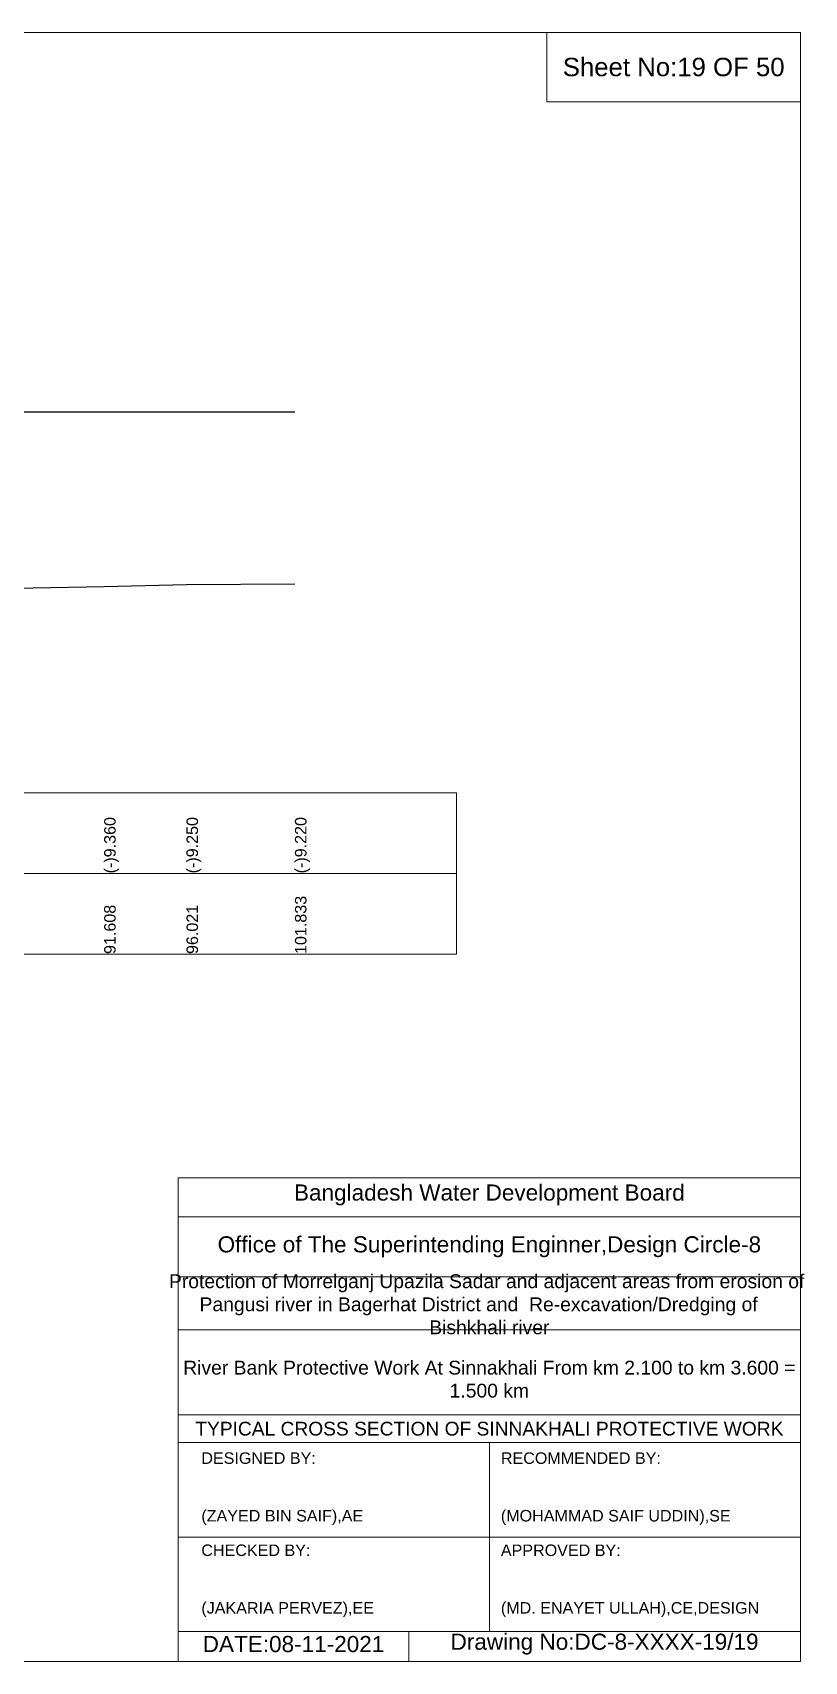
# Model space of a CAD drawing. Header units: inches. Extents: x 89000 to 380017, y -7071 to 0.
# Drawn here: x 376668 to 380017, y -7071 to 0 of the extents above; entities that cross this region are included whole.
import ezdxf

# ---------------------------------------------------------------- set-up
doc = ezdxf.new("R2010")
doc.units = ezdxf.units.IN
doc.header["$LTSCALE"] = 7
doc.header["$MEASUREMENT"] = 0
for name, color, linetype, lineweight in [('Cross section Data Border', 7, 'Continuous', 9), ('Cross Section Labels', 7, 'Continuous', 9), ('Existing_Bed_Level for Xsection', 7, 'Continuous', 25), ('Long Section Labels', 7, 'Continuous', 9)]:
    doc.layers.add(name, color=color, linetype=linetype, lineweight=lineweight)
doc.styles.get("Standard").update_dxf_attribs({"font": 'arial.ttf'})

msp = doc.modelspace()

# ---------------------------------------------------------------- linework, layer by layer
at = {"layer": 'Cross section Data Border'}
msp.add_lwpolyline([(370100, -3300), (378506.76331, -3300), (378506.76331, -4000), (370100, -4000)], close=True, dxfattribs=at)
msp.add_lwpolyline([(370100, -3650), (378506.76331, -3650)], dxfattribs=at)
at = {"layer": 'Cross Section Labels'}
for points in [[(370000, 0), (380000, 0), (380000, -7071), (370000, -7071)], [(378900, 0), (380000, 0), (380000, -300), (378900, -300)]]:
    msp.add_lwpolyline(points, close=True, dxfattribs=at)
for points in [[(377300, -7071), (377300, -4971), (380000, -4971)], [(377300, -5141), (380000, -5141)], [(377300, -5401), (380000, -5401)], [(377300, -5631), (380000, -5631)], [(377300, -6001), (380000, -6001)], [(377300, -6121), (380000, -6121)], [(378650, -6121), (378650, -6941)], [(377300, -6531), (380000, -6531)], [(377300, -6941), (380000, -6941)], [(378300, -6941), (378300, -7071)]]:
    msp.add_lwpolyline(points, dxfattribs=at)
at = {"layer": 'Existing_Bed_Level for Xsection'}
for points in [[(371000, -1646.26), (377806.32495, -1646.26)], [(376591.78944, -2412.52), (376978.07265, -2404.42), (377335.52332, -2395.51), (377806.32495, -2393.08)]]:
    msp.add_lwpolyline(points, dxfattribs=at)

# ---------------------------------------------------------------- texts
at = {"layer": 'Cross Section Labels', "attachment_point": 5}
for s, insert, char_height in [('Sheet No:19 OF 50', (379450, -150), 80), ('Bangladesh Water Development Board', (378650, -5046), 70), ('Office of The Superintending Enginner,Design Circle-8', (378650, -5271), 70)]:
    msp.add_mtext(s, dxfattribs=dict(at, insert=insert, char_height=char_height))
at = {"layer": 'Cross Section Labels'}
for s, insert, char_height, width, attachment_point in [('Protection of Morrelganj Upazila Sadar and adjacent areas from erosion of  Pangusi river in Bagerhat District and  Re-excavation/Dredging of     Bishkhali river', (378650, -5521), 60, 2800, 5), ('River Bank Protective Work At Sinnakhali From km 2.100 to km 3.600 = 1.500 km', (378650, -5846), 60, 2700, 5), ('TYPICAL CROSS SECTION OF SINNAKHALI PROTECTIVE WORK', (378650, -6061), 59.5765532, 2800, 5), ('DESIGNED BY:^J^J^J(ZAYED BIN SAIF),AE', (377400, -6321), 50, 1400, 4), ('RECOMMENDED BY:^J^J^J(MOHAMMAD SAIF UDDIN),SE', (378700, -6321), 50, 1400, 4), ('CHECKED BY:^J^J^J(JAKARIA PERVEZ),EE', (377400, -6721), 50, 1400, 4), ('APPROVED BY:^J^J^J(MD. ENAYET ULLAH),CE,DESIGN', (378700, -6721), 50, 1400, 4), ('DATE:08-11-2021', (377800, -6996), 70, 1400, 5), ('Drawing No:DC-8-XXXX-19/19', (379150, -6996), 70, 2200, 5)]:
    msp.add_mtext(s, dxfattribs=dict(at, insert=insert, char_height=char_height, width=width, attachment_point=attachment_point))
at = {"layer": 'Long Section Labels', "char_height": 50, "attachment_point": 1, "rotation": 90}
for s, insert in [('(-)9.360', (376978.07265, -3650)), ('(-)9.250', (377335.52332, -3650)), ('(-)9.220', (377806.32495, -3650)), ('91.608', (376978.07265, -4000)), ('96.021', (377335.52332, -4000)), ('101.833', (377806.32495, -4000))]:
    msp.add_mtext(s, dxfattribs=dict(at, insert=insert))

doc.saveas('drawing.dxf')
